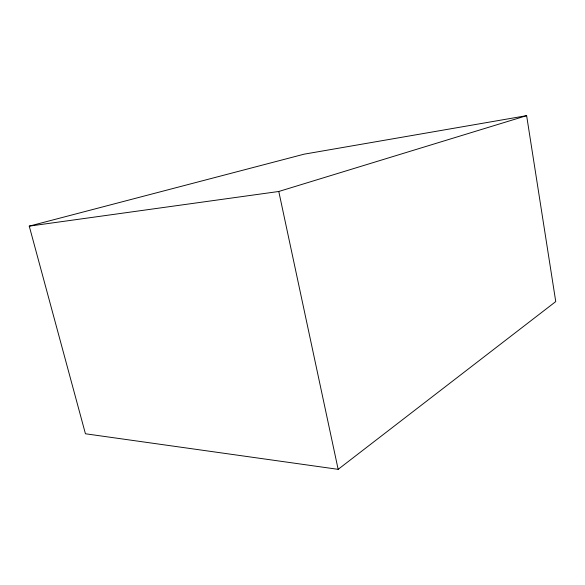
<?xml version="1.0" encoding="UTF-8"?>
<svg xmlns="http://www.w3.org/2000/svg" width="585" height="585" viewBox="0 0 585 585"><rect width="100%" height="100%" fill="white"/><g stroke="black" fill="none" stroke-linecap="round" stroke-linejoin="round"><path stroke-width="0.88" d="M338.152 469.338L555.75 301.589L526.632 115.662L304.142 154.169L29.25 226.132L85.439 433.77L338.152 469.338L278.782 191.478L526.632 115.662M29.25 226.132L278.782 191.478"/></g></svg>
